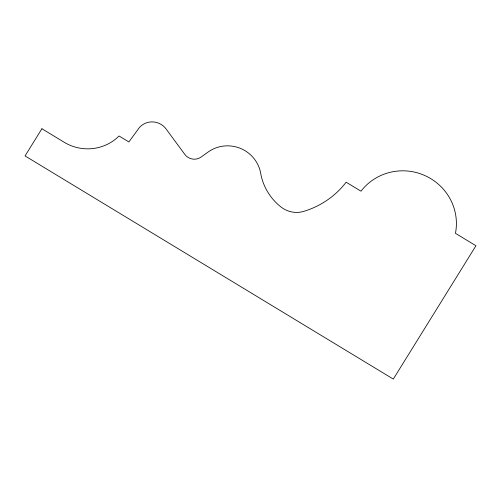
<?xml version="1.0" encoding="UTF-8"?>
<svg xmlns="http://www.w3.org/2000/svg" width="501" height="501" viewBox="0 0 501 501"><rect width="100%" height="100%" fill="white"/><g stroke="black" fill="none" stroke-linecap="round" stroke-linejoin="round"><path stroke-width="0.75" d="M41.896 128.744L25.05 155.924L393.304 379.082L475.95 245.74L455.453 233.316A53.056 51.835 18.7 0 0 424.798 175.519A53.056 51.835 18.7 0 0 360.989 191.2L346.147 182.207A85.715 83.742 18.7 0 1 303.769 211.366A24.618 24.054 18.7 0 1 281.13 207.101A55.379 54.108 18.7 0 1 260.814 173.991A33.291 32.527 18.7 0 0 208.172 151.991L201.083 157.064A11.611 11.348 18.7 0 1 184.825 154.414L166.063 128.945A17.065 16.677 18.7 0 0 137.506 130.154L128.876 141.952L119.031 135.984A44.52 43.499 18.7 0 1 63.17 141.639L41.896 128.744"/></g></svg>
